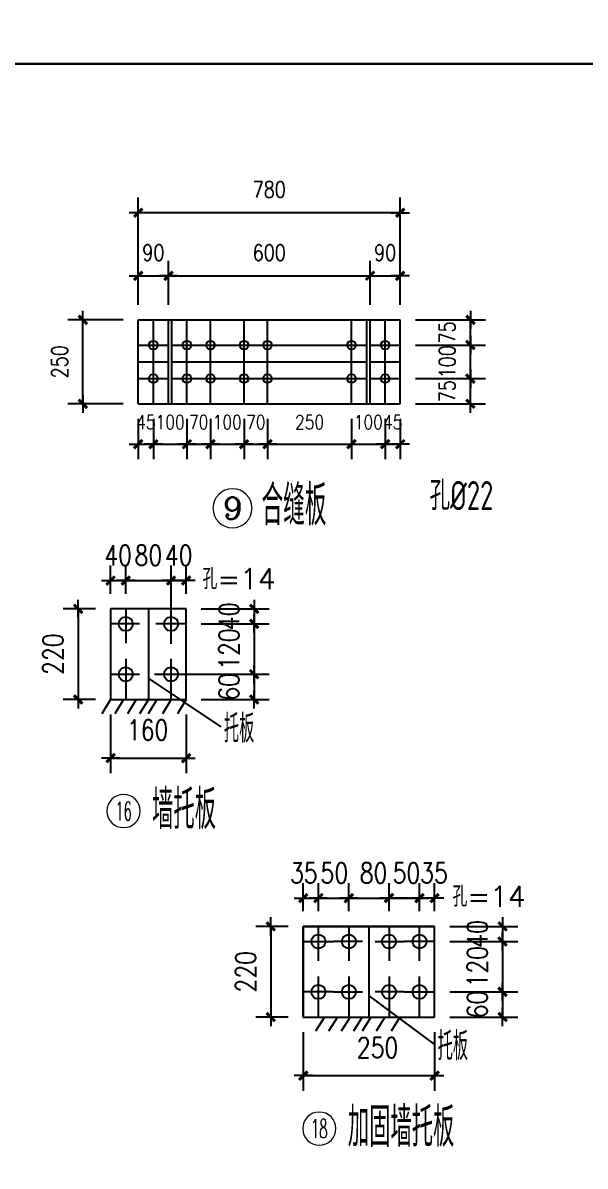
# Model space of a CAD drawing. Header units: millimetres. Extents: x 2451220 to 4527627, y -5186613 to -1639140.
# Drawn here: x 2491625 to 2494973, y -1743738 to -1736927 of the extents above; entities that cross this region are included whole.
import ezdxf
from ezdxf.enums import TextEntityAlignment as Align

# ---------------------------------------------------------------- set-up
doc = ezdxf.new("R2010")
doc.units = ezdxf.units.MM
doc.header["$LTSCALE"] = 1000
doc.header["$PDMODE"] = 34
doc.linetypes.add('CENTER', pattern=[50.8, 31.75, -6.35, 6.35, -6.35])
doc.layers.add('轴线层', color=1, linetype='CENTER', lineweight=15)
doc.layers.add('钢架', color=7, linetype='Continuous', lineweight=25)
doc.styles.add('COMPLEX', font='COMPLEX')
doc.styles.add('DIM_FONT', font='simplex.shx', dxfattribs={"width": 0.8, "bigfont": 'hztxt.shx'})
doc.styles.add('hz', font='gbenor.shx', dxfattribs={"width": 0.75, "height": 100, "bigfont": 'gbcbig.shx'})
doc.styles.get("Standard").update_dxf_attribs({"font": 'txt', "bigfont": 'gbcbig.shx'})
doc.styles.add('TSSD_Label', font='Tssdeng.shx', dxfattribs={"width": 0.7, "bigfont": 'hztxt.shx'})
doc.dimstyles.new('WGH(2)', dxfattribs={"dimscale": 1.2, "dimtxt": 100, "dimasz": 0.5, "dimexe": 75, "dimexo": 75, "dimgap": 75, "dimtad": 1, "dimdec": 0, "dimlfac": 0.5, "dimzin": 0, "dimdsep": 46, "dimtxsty": 'DIM_FONT', "dimblk1": '_DIMX', "dimblk2": '_DIMX', "dimsah": 1, "dimcen": 0.09, "dimclrd": 3, "dimclre": 3, "dimclrt": 7, "dimadec": 0, "dimazin": 0, "dimtfac": 1, "dimtdec": 0, "dimtix": 1, "dimtmove": 2, "dimatfit": 3, "dimldrblk": '_DIMX', "dimfxl": 1, "dimtolj": 1, "dimtzin": 0, "dimarcsym": 0})
doc.dimstyles.new('WGH(3)', dxfattribs={"dimscale": 1.2, "dimtxt": 100, "dimasz": 0.3, "dimexe": 75, "dimexo": 75, "dimgap": 75, "dimtad": 1, "dimdec": 0, "dimlfac": 0.333333, "dimzin": 0, "dimdsep": 46, "dimtxsty": 'DIM_FONT', "dimblk1": '_DIMX', "dimblk2": '_DIMX', "dimsah": 1, "dimcen": 0.09, "dimclrd": 3, "dimclre": 3, "dimclrt": 7, "dimazin": 0, "dimtfac": 1, "dimtdec": 0, "dimtix": 1, "dimtmove": 2, "dimatfit": 3, "dimldrblk": '_DIMX', "dimfxl": 1, "dimtolj": 1, "dimtzin": 0, "dimarcsym": 0})

# ---------------------------------------------------------------- blocks, each defined once
blk = doc.blocks.new('轴线标号')
at = {"lineweight": 13}
blk.add_circle((0, 0), 0.5, dxfattribs=at)
at = {"layer": '钢架', "lineweight": 13, "style": 'COMPLEX', "width": 1.041667}
blk.add_attdef('A', text='', height=0.56, dxfattribs=at).set_placement((-0.25, -0.28), (0.25, -0.28), align=Align.FIT)
blk = doc.blocks.new('_DIMX')
blk.add_line((-150, 0), (150, 0))
at = {"const_width": 50}
blk.add_lwpolyline([(-70, -70), (70, 70)], dxfattribs=at)
blk = doc.blocks.new('*D2005')
at = {"color": 3, "lineweight": -2}
for p, q in [((2492057.7, -1740417.5), (2491864.5, -1740417.5)), ((2491954.5, -1740417.8), (2491954.5, -1740957.1)), ((2492057.7, -1740957.5), (2491864.5, -1740957.5))]:
    blk.add_line(p, q, dxfattribs=at)
at = {"layer": 'Defpoints', "color": 0}
for p in [(2492147.7, -1740417.5), (2491954.5, -1740957.5), (2492147.7, -1740957.5)]:
    blk.add_point(p, dxfattribs=at)
at = {"color": 3, "lineweight": -2, "xscale": 0.36, "yscale": 0.36, "zscale": 0.36}
for p, rotation in [((2491954.5, -1740417.5), 90), ((2491954.5, -1740957.5), 270)]:
    blk.add_blockref('_DIMX', p, dxfattribs=dict(at, rotation=rotation))
at = {"color": 7, "insert": (2491804.5, -1740687.5), "char_height": 120, "attachment_point": 5, "rotation": 90, "style": 'DIM_FONT'}
blk.add_mtext('\\A1;220', dxfattribs=at)
blk = doc.blocks.new('*D2006')
at = {"color": 3, "lineweight": -2}
for p, q in [((2492687.7, -1740417.5), (2493092.3, -1740417.5)), ((2493002.3, -1740417.1), (2493002.3, -1740416.8)), ((2493002.3, -1740417.5), (2493002.3, -1740507.5)), ((2492687.7, -1740507.5), (2493092.3, -1740507.5)), ((2493002.3, -1740507.8), (2493002.3, -1740508.2))]:
    blk.add_line(p, q, dxfattribs=at)
at = {"layer": 'Defpoints', "color": 0}
for p in [(2492597.7, -1740417.5), (2492597.7, -1740507.5), (2493002.3, -1740507.5)]:
    blk.add_point(p, dxfattribs=at)
at = {"color": 3, "lineweight": -2, "xscale": 0.36, "yscale": 0.36, "zscale": 0.36}
for p, rotation in [((2493002.3, -1740417.5), 270), ((2493002.3, -1740507.5), 90)]:
    blk.add_blockref('_DIMX', p, dxfattribs=dict(at, rotation=rotation))
at = {"color": 7, "insert": (2492852.3, -1740462.5), "char_height": 120, "attachment_point": 5, "rotation": 90, "style": 'DIM_FONT'}
blk.add_mtext('\\A1;40', dxfattribs=at)
blk = doc.blocks.new('*D2007')
at = {"color": 3, "lineweight": -2}
for p, q in [((2492687.7, -1740507.5), (2493092.3, -1740507.5)), ((2493002.3, -1740507.1), (2493002.3, -1740506.8)), ((2493002.3, -1740507.5), (2493002.3, -1740807.5)), ((2492409.6, -1740807.5), (2493092.3, -1740807.5)), ((2493002.3, -1740807.8), (2493002.3, -1740808.2))]:
    blk.add_line(p, q, dxfattribs=at)
at = {"layer": 'Defpoints', "color": 0}
for p in [(2492597.7, -1740507.5), (2492319.6, -1740807.5), (2493002.3, -1740807.5)]:
    blk.add_point(p, dxfattribs=at)
at = {"color": 3, "lineweight": -2, "xscale": 0.36, "yscale": 0.36, "zscale": 0.36}
for p, rotation in [((2493002.3, -1740507.5), 270), ((2493002.3, -1740807.5), 90)]:
    blk.add_blockref('_DIMX', p, dxfattribs=dict(at, rotation=rotation))
at = {"color": 7, "insert": (2492852.3, -1740657.5), "char_height": 120, "attachment_point": 5, "rotation": 90, "style": 'DIM_FONT'}
blk.add_mtext('\\A1;120', dxfattribs=at)
blk = doc.blocks.new('*D2008')
at = {"color": 3, "lineweight": -2}
for p, q in [((2492409.6, -1740807.5), (2493092.3, -1740807.5)), ((2493002.3, -1740807.1), (2493002.3, -1740806.8)), ((2493002.3, -1740807.5), (2493002.3, -1740957.5)), ((2492687.7, -1740957.5), (2493092.3, -1740957.5)), ((2493002.3, -1740957.8), (2493002.3, -1740958.2))]:
    blk.add_line(p, q, dxfattribs=at)
at = {"layer": 'Defpoints', "color": 0}
for p in [(2492319.6, -1740807.5), (2492597.7, -1740957.5), (2493002.3, -1740957.5)]:
    blk.add_point(p, dxfattribs=at)
at = {"color": 3, "lineweight": -2, "xscale": 0.36, "yscale": 0.36, "zscale": 0.36}
for p, rotation in [((2493002.3, -1740807.5), 270), ((2493002.3, -1740957.5), 90)]:
    blk.add_blockref('_DIMX', p, dxfattribs=dict(at, rotation=rotation))
at = {"color": 7, "insert": (2492852.3, -1740882.5), "char_height": 120, "attachment_point": 5, "rotation": 90, "style": 'DIM_FONT'}
blk.add_mtext('\\A1;60', dxfattribs=at)
blk = doc.blocks.new('*D2009')
at = {"color": 3, "lineweight": -2}
for p, q in [((2492147.7, -1740327.5), (2492147.7, -1740159.1)), ((2492237.7, -1740327.5), (2492237.7, -1740159.1)), ((2492147.4, -1740249.1), (2492147, -1740249.1)), ((2492147.7, -1740249.1), (2492237.7, -1740249.1)), ((2492238.1, -1740249.1), (2492238.5, -1740249.1))]:
    blk.add_line(p, q, dxfattribs=at)
at = {"layer": 'Defpoints', "color": 0}
for p in [(2492237.7, -1740249.1), (2492147.7, -1740417.5), (2492237.7, -1740417.5)]:
    blk.add_point(p, dxfattribs=at)
at = {"color": 3, "lineweight": -2, "xscale": 0.36, "yscale": 0.36, "zscale": 0.36}
blk.add_blockref('_DIMX', (2492147.7, -1740249.1), dxfattribs=at)
at = {"color": 3, "lineweight": -2, "xscale": 0.36, "yscale": 0.36, "zscale": 0.36, "rotation": 180}
blk.add_blockref('_DIMX', (2492237.7, -1740249.1), dxfattribs=at)
at = {"color": 7, "insert": (2492192.7, -1740099.1), "char_height": 120, "attachment_point": 5, "style": 'DIM_FONT'}
blk.add_mtext('\\A1;40', dxfattribs=at)
blk = doc.blocks.new('*D2010')
at = {"color": 3, "lineweight": -2}
for p, q in [((2492237.7, -1740327.5), (2492237.7, -1740159.1)), ((2492507.7, -1740625.5), (2492507.7, -1740159.1)), ((2492237.4, -1740249.1), (2492237, -1740249.1)), ((2492237.7, -1740249.1), (2492507.7, -1740249.1)), ((2492508.1, -1740249.1), (2492508.5, -1740249.1))]:
    blk.add_line(p, q, dxfattribs=at)
at = {"layer": 'Defpoints', "color": 0}
for p in [(2492507.7, -1740249.1), (2492237.7, -1740417.5), (2492507.7, -1740715.5)]:
    blk.add_point(p, dxfattribs=at)
at = {"color": 3, "lineweight": -2, "xscale": 0.36, "yscale": 0.36, "zscale": 0.36}
blk.add_blockref('_DIMX', (2492237.7, -1740249.1), dxfattribs=at)
at = {"color": 3, "lineweight": -2, "xscale": 0.36, "yscale": 0.36, "zscale": 0.36, "rotation": 180}
blk.add_blockref('_DIMX', (2492507.7, -1740249.1), dxfattribs=at)
at = {"color": 7, "insert": (2492372.7, -1740099.1), "char_height": 120, "attachment_point": 5, "style": 'DIM_FONT'}
blk.add_mtext('\\A1;80', dxfattribs=at)
blk = doc.blocks.new('*D2011')
at = {"color": 3, "lineweight": -2}
for p, q in [((2492507.7, -1740625.5), (2492507.7, -1740159.1)), ((2492597.7, -1740327.5), (2492597.7, -1740159.1)), ((2492507.4, -1740249.1), (2492507, -1740249.1)), ((2492507.7, -1740249.1), (2492597.7, -1740249.1)), ((2492598.1, -1740249.1), (2492598.5, -1740249.1))]:
    blk.add_line(p, q, dxfattribs=at)
at = {"layer": 'Defpoints', "color": 0}
for p in [(2492597.7, -1740249.1), (2492597.7, -1740417.5), (2492507.7, -1740715.5)]:
    blk.add_point(p, dxfattribs=at)
at = {"color": 3, "lineweight": -2, "xscale": 0.36, "yscale": 0.36, "zscale": 0.36}
blk.add_blockref('_DIMX', (2492507.7, -1740249.1), dxfattribs=at)
at = {"color": 3, "lineweight": -2, "xscale": 0.36, "yscale": 0.36, "zscale": 0.36, "rotation": 180}
blk.add_blockref('_DIMX', (2492597.7, -1740249.1), dxfattribs=at)
at = {"color": 7, "insert": (2492552.7, -1740099.1), "char_height": 120, "attachment_point": 5, "style": 'DIM_FONT'}
blk.add_mtext('\\A1;40', dxfattribs=at)
blk = doc.blocks.new('*D426')
at = {"color": 3, "lineweight": -2}
for p, q in [((2492147.7, -1741047.5), (2492147.7, -1741396.6)), ((2492597.7, -1741047.5), (2492597.7, -1741396.6)), ((2492148.1, -1741306.6), (2492597.4, -1741306.6))]:
    blk.add_line(p, q, dxfattribs=at)
at = {"layer": 'Defpoints', "color": 0}
for p in [(2492147.7, -1740957.5), (2492597.7, -1740957.5), (2492597.7, -1741306.6)]:
    blk.add_point(p, dxfattribs=at)
at = {"color": 3, "lineweight": -2, "xscale": 0.36, "yscale": 0.36, "zscale": 0.36, "rotation": 180}
blk.add_blockref('_DIMX', (2492147.7, -1741306.6), dxfattribs=at)
at = {"color": 3, "lineweight": -2, "xscale": 0.36, "yscale": 0.36, "zscale": 0.36}
blk.add_blockref('_DIMX', (2492597.7, -1741306.6), dxfattribs=at)
at = {"color": 7, "insert": (2492368.1, -1741139.6), "char_height": 120, "attachment_point": 5, "style": 'DIM_FONT'}
blk.add_mtext('\\A1;160', dxfattribs=at)
blk = doc.blocks.new('*D2029')
at = {"color": 3, "lineweight": -2}
for p, q in [((2492312.2, -1739286), (2492312.2, -1739526.9)), ((2492402.2, -1739286), (2492402.2, -1739526.9)), ((2492311.9, -1739436.9), (2492311.5, -1739436.9)), ((2492312.2, -1739436.9), (2492402.2, -1739436.9)), ((2492402.6, -1739436.9), (2492403, -1739436.9))]:
    blk.add_line(p, q, dxfattribs=at)
at = {"layer": 'Defpoints', "color": 0}
for p in [(2492312.2, -1739196), (2492402.2, -1739196), (2492402.2, -1739436.9)]:
    blk.add_point(p, dxfattribs=at)
at = {"color": 3, "lineweight": -2, "xscale": 0.36, "yscale": 0.36, "zscale": 0.36}
blk.add_blockref('_DIMX', (2492312.2, -1739436.9), dxfattribs=at)
at = {"color": 3, "lineweight": -2, "xscale": 0.36, "yscale": 0.36, "zscale": 0.36, "rotation": 180}
blk.add_blockref('_DIMX', (2492402.2, -1739436.9), dxfattribs=at)
at = {"color": 7, "insert": (2492357.2, -1739304.9), "char_height": 84, "attachment_point": 5, "style": 'DIM_FONT'}
blk.add_mtext('\\A1;45', dxfattribs=at)
blk = doc.blocks.new('*D2030')
at = {"color": 3, "lineweight": -2}
for p, q in [((2492602.2, -1739286), (2492602.2, -1739526.9)), ((2492402.2, -1739376), (2492402.2, -1739526.9)), ((2492401.9, -1739436.9), (2492401.5, -1739436.9)), ((2492402.2, -1739436.9), (2492602.2, -1739436.9)), ((2492602.6, -1739436.9), (2492603, -1739436.9))]:
    blk.add_line(p, q, dxfattribs=at)
at = {"layer": 'Defpoints', "color": 0}
for p in [(2492602.2, -1739196), (2492402.2, -1739286), (2492602.2, -1739436.9)]:
    blk.add_point(p, dxfattribs=at)
at = {"color": 3, "lineweight": -2, "xscale": 0.36, "yscale": 0.36, "zscale": 0.36}
blk.add_blockref('_DIMX', (2492402.2, -1739436.9), dxfattribs=at)
at = {"color": 3, "lineweight": -2, "xscale": 0.36, "yscale": 0.36, "zscale": 0.36, "rotation": 180}
blk.add_blockref('_DIMX', (2492602.2, -1739436.9), dxfattribs=at)
at = {"color": 7, "insert": (2492502.2, -1739304.9), "char_height": 84, "attachment_point": 5, "style": 'DIM_FONT'}
blk.add_mtext('\\A1;100', dxfattribs=at)
blk = doc.blocks.new('*D2031')
at = {"color": 3, "lineweight": -2}
for p, q in [((2492602.2, -1739286), (2492602.2, -1739526.9)), ((2492742.2, -1739286), (2492742.2, -1739526.9)), ((2492601.9, -1739436.9), (2492601.5, -1739436.9)), ((2492602.2, -1739436.9), (2492742.2, -1739436.9)), ((2492742.6, -1739436.9), (2492743, -1739436.9))]:
    blk.add_line(p, q, dxfattribs=at)
at = {"layer": 'Defpoints', "color": 0}
for p in [(2492602.2, -1739196), (2492742.2, -1739196), (2492742.2, -1739436.9)]:
    blk.add_point(p, dxfattribs=at)
at = {"color": 3, "lineweight": -2, "xscale": 0.36, "yscale": 0.36, "zscale": 0.36}
blk.add_blockref('_DIMX', (2492602.2, -1739436.9), dxfattribs=at)
at = {"color": 3, "lineweight": -2, "xscale": 0.36, "yscale": 0.36, "zscale": 0.36, "rotation": 180}
blk.add_blockref('_DIMX', (2492742.2, -1739436.9), dxfattribs=at)
at = {"color": 7, "insert": (2492672.2, -1739304.9), "char_height": 84, "attachment_point": 5, "style": 'DIM_FONT'}
blk.add_mtext('\\A1;70', dxfattribs=at)
blk = doc.blocks.new('*D2032')
at = {"color": 3, "lineweight": -2}
for p, q in [((2493782.2, -1739286), (2493782.2, -1739526.9)), ((2493872.2, -1739286), (2493872.2, -1739526.9)), ((2493781.9, -1739436.9), (2493781.5, -1739436.9)), ((2493782.2, -1739436.9), (2493872.2, -1739436.9)), ((2493872.6, -1739436.9), (2493873, -1739436.9))]:
    blk.add_line(p, q, dxfattribs=at)
at = {"layer": 'Defpoints', "color": 0}
for p in [(2493782.2, -1739196), (2493872.2, -1739196), (2493872.2, -1739436.9)]:
    blk.add_point(p, dxfattribs=at)
at = {"color": 3, "lineweight": -2, "xscale": 0.36, "yscale": 0.36, "zscale": 0.36}
blk.add_blockref('_DIMX', (2493782.2, -1739436.9), dxfattribs=at)
at = {"color": 3, "lineweight": -2, "xscale": 0.36, "yscale": 0.36, "zscale": 0.36, "rotation": 180}
blk.add_blockref('_DIMX', (2493872.2, -1739436.9), dxfattribs=at)
at = {"color": 7, "insert": (2493827.2, -1739304.9), "char_height": 84, "attachment_point": 5, "style": 'DIM_FONT'}
blk.add_mtext('\\A1;45', dxfattribs=at)
blk = doc.blocks.new('*D2033')
at = {"color": 3, "lineweight": -2}
for p, q in [((2492222.2, -1738696), (2491892.4, -1738696)), ((2491982.4, -1739195.7), (2491982.4, -1738696.4)), ((2492222.2, -1739196), (2491892.4, -1739196))]:
    blk.add_line(p, q, dxfattribs=at)
at = {"layer": 'Defpoints', "color": 0}
for p in [(2491982.4, -1738696), (2492312.2, -1738696), (2492312.2, -1739196)]:
    blk.add_point(p, dxfattribs=at)
at = {"color": 3, "lineweight": -2, "xscale": 0.36, "yscale": 0.36, "zscale": 0.36}
for p, rotation in [((2491982.4, -1738696), 90), ((2491982.4, -1739196), 270)]:
    blk.add_blockref('_DIMX', p, dxfattribs=dict(at, rotation=rotation))
at = {"color": 7, "insert": (2491844.4, -1738946), "char_height": 96, "attachment_point": 5, "rotation": 90, "style": 'DIM_FONT'}
blk.add_mtext('\\A1;250', dxfattribs=at)
blk = doc.blocks.new('*D432')
at = {"color": 3, "lineweight": -2}
for p, q in [((2492312.2, -1738606), (2492312.2, -1738343.6)), ((2492492.2, -1738606), (2492492.2, -1738343.6)), ((2492311.9, -1738433.6), (2492311.5, -1738433.6)), ((2492312.2, -1738433.6), (2492492.2, -1738433.6)), ((2492492.6, -1738433.6), (2492493, -1738433.6))]:
    blk.add_line(p, q, dxfattribs=at)
at = {"layer": 'Defpoints', "color": 0}
for p in [(2492492.2, -1738433.6), (2492312.2, -1738696), (2492492.2, -1738696)]:
    blk.add_point(p, dxfattribs=at)
at = {"color": 3, "lineweight": -2, "xscale": 0.36, "yscale": 0.36, "zscale": 0.36}
blk.add_blockref('_DIMX', (2492312.2, -1738433.6), dxfattribs=at)
at = {"color": 3, "lineweight": -2, "xscale": 0.36, "yscale": 0.36, "zscale": 0.36, "rotation": 180}
blk.add_blockref('_DIMX', (2492492.2, -1738433.6), dxfattribs=at)
at = {"color": 7, "insert": (2492402.2, -1738295.6), "char_height": 96, "attachment_point": 5, "style": 'DIM_FONT'}
blk.add_mtext('\\A1;90', dxfattribs=at)
blk = doc.blocks.new('*D2034')
at = {"color": 3, "lineweight": -2}
for p, q in [((2492492.2, -1738606), (2492492.2, -1738343.6)), ((2493692.2, -1738606), (2493692.2, -1738343.6)), ((2492492.6, -1738433.6), (2493691.9, -1738433.6))]:
    blk.add_line(p, q, dxfattribs=at)
at = {"layer": 'Defpoints', "color": 0}
for p in [(2493692.2, -1738433.6), (2492492.2, -1738696), (2493692.2, -1738696)]:
    blk.add_point(p, dxfattribs=at)
at = {"color": 3, "lineweight": -2, "xscale": 0.36, "yscale": 0.36, "zscale": 0.36, "rotation": 180}
blk.add_blockref('_DIMX', (2492492.2, -1738433.6), dxfattribs=at)
at = {"color": 3, "lineweight": -2, "xscale": 0.36, "yscale": 0.36, "zscale": 0.36}
blk.add_blockref('_DIMX', (2493692.2, -1738433.6), dxfattribs=at)
at = {"color": 7, "insert": (2493092.2, -1738295.6), "char_height": 96, "attachment_point": 5, "style": 'DIM_FONT'}
blk.add_mtext('\\A1;600', dxfattribs=at)
blk = doc.blocks.new('*D2035')
at = {"color": 3, "lineweight": -2}
for p, q in [((2493692.2, -1738606), (2493692.2, -1738343.6)), ((2493872.2, -1738606), (2493872.2, -1738343.6)), ((2493691.9, -1738433.6), (2493691.5, -1738433.6)), ((2493692.2, -1738433.6), (2493872.2, -1738433.6)), ((2493872.6, -1738433.6), (2493873, -1738433.6))]:
    blk.add_line(p, q, dxfattribs=at)
at = {"layer": 'Defpoints', "color": 0}
for p in [(2493872.2, -1738433.6), (2493692.2, -1738696), (2493872.2, -1738696)]:
    blk.add_point(p, dxfattribs=at)
at = {"color": 3, "lineweight": -2, "xscale": 0.36, "yscale": 0.36, "zscale": 0.36}
blk.add_blockref('_DIMX', (2493692.2, -1738433.6), dxfattribs=at)
at = {"color": 3, "lineweight": -2, "xscale": 0.36, "yscale": 0.36, "zscale": 0.36, "rotation": 180}
blk.add_blockref('_DIMX', (2493872.2, -1738433.6), dxfattribs=at)
at = {"color": 7, "insert": (2493782.2, -1738295.6), "char_height": 96, "attachment_point": 5, "style": 'DIM_FONT'}
blk.add_mtext('\\A1;90', dxfattribs=at)
blk = doc.blocks.new('*D2036')
at = {"color": 3, "lineweight": -2}
for p, q in [((2492312.2, -1738606), (2492312.2, -1737968)), ((2493872.2, -1738606), (2493872.2, -1737968)), ((2493871.9, -1738058), (2492312.6, -1738058))]:
    blk.add_line(p, q, dxfattribs=at)
at = {"layer": 'Defpoints', "color": 0}
for p in [(2492312.2, -1738058), (2492312.2, -1738696), (2493872.2, -1738696)]:
    blk.add_point(p, dxfattribs=at)
at = {"color": 3, "lineweight": -2, "xscale": 0.36, "yscale": 0.36, "zscale": 0.36, "rotation": 180}
blk.add_blockref('_DIMX', (2492312.2, -1738058), dxfattribs=at)
at = {"color": 3, "lineweight": -2, "xscale": 0.36, "yscale": 0.36, "zscale": 0.36}
blk.add_blockref('_DIMX', (2493872.2, -1738058), dxfattribs=at)
at = {"color": 7, "insert": (2493092.2, -1737920), "char_height": 96, "attachment_point": 5, "style": 'DIM_FONT'}
blk.add_mtext('\\A1;780', dxfattribs=at)
blk = doc.blocks.new('*D433')
at = {"color": 3, "lineweight": -2}
for p, q in [((2493962.2, -1739046), (2494379.7, -1739046)), ((2494289.7, -1739045.7), (2494289.7, -1739045.3)), ((2494289.7, -1739196), (2494289.7, -1739046)), ((2493962.2, -1739196), (2494379.7, -1739196)), ((2494289.7, -1739196.4), (2494289.7, -1739196.8))]:
    blk.add_line(p, q, dxfattribs=at)
at = {"layer": 'Defpoints', "color": 0}
for p in [(2493872.2, -1739046), (2494289.7, -1739046), (2493872.2, -1739196)]:
    blk.add_point(p, dxfattribs=at)
at = {"color": 3, "lineweight": -2, "xscale": 0.36, "yscale": 0.36, "zscale": 0.36}
for p, rotation in [((2494289.7, -1739046), 270), ((2494289.7, -1739196), 90)]:
    blk.add_blockref('_DIMX', p, dxfattribs=dict(at, rotation=rotation))
at = {"color": 7, "insert": (2494151.7, -1739121), "char_height": 96, "attachment_point": 5, "rotation": 90, "style": 'DIM_FONT'}
blk.add_mtext('\\A1;75', dxfattribs=at)
blk = doc.blocks.new('*D2037')
at = {"color": 3, "lineweight": -2}
for p, q in [((2493962.2, -1738846), (2494379.7, -1738846)), ((2494289.7, -1738845.7), (2494289.7, -1738845.3)), ((2494289.7, -1739046), (2494289.7, -1738846)), ((2493962.2, -1739046), (2494379.7, -1739046)), ((2494289.7, -1739046.4), (2494289.7, -1739046.8))]:
    blk.add_line(p, q, dxfattribs=at)
at = {"layer": 'Defpoints', "color": 0}
for p in [(2493872.2, -1738846), (2494289.7, -1738846), (2493872.2, -1739046)]:
    blk.add_point(p, dxfattribs=at)
at = {"color": 3, "lineweight": -2, "xscale": 0.36, "yscale": 0.36, "zscale": 0.36}
for p, rotation in [((2494289.7, -1738846), 270), ((2494289.7, -1739046), 90)]:
    blk.add_blockref('_DIMX', p, dxfattribs=dict(at, rotation=rotation))
at = {"color": 7, "insert": (2494151.7, -1738946), "char_height": 96, "attachment_point": 5, "rotation": 90, "style": 'DIM_FONT'}
blk.add_mtext('\\A1;100', dxfattribs=at)
blk = doc.blocks.new('*D2038')
at = {"color": 3, "lineweight": -2}
for p, q in [((2493962.2, -1738696), (2494379.7, -1738696)), ((2494289.7, -1738695.7), (2494289.7, -1738695.3)), ((2494289.7, -1738846), (2494289.7, -1738696)), ((2493962.2, -1738846), (2494379.7, -1738846)), ((2494289.7, -1738846.4), (2494289.7, -1738846.8))]:
    blk.add_line(p, q, dxfattribs=at)
at = {"layer": 'Defpoints', "color": 0}
for p in [(2493872.2, -1738696), (2494289.7, -1738696), (2493872.2, -1738846)]:
    blk.add_point(p, dxfattribs=at)
at = {"color": 3, "lineweight": -2, "xscale": 0.36, "yscale": 0.36, "zscale": 0.36}
for p, rotation in [((2494289.7, -1738696), 270), ((2494289.7, -1738846), 90)]:
    blk.add_blockref('_DIMX', p, dxfattribs=dict(at, rotation=rotation))
at = {"color": 7, "insert": (2494151.7, -1738771), "char_height": 96, "attachment_point": 5, "rotation": 90, "style": 'DIM_FONT'}
blk.add_mtext('\\A1;75', dxfattribs=at)
blk = doc.blocks.new('*D2039')
at = {"color": 3, "lineweight": -2}
for p, q in [((2493582.2, -1739286), (2493582.2, -1739526.9)), ((2493782.2, -1739286), (2493782.2, -1739526.9)), ((2493581.9, -1739436.9), (2493581.5, -1739436.9)), ((2493582.2, -1739436.9), (2493782.2, -1739436.9)), ((2493782.6, -1739436.9), (2493783, -1739436.9))]:
    blk.add_line(p, q, dxfattribs=at)
at = {"layer": 'Defpoints', "color": 0}
for p in [(2493582.2, -1739196), (2493782.2, -1739196), (2493782.2, -1739436.9)]:
    blk.add_point(p, dxfattribs=at)
at = {"color": 3, "lineweight": -2, "xscale": 0.36, "yscale": 0.36, "zscale": 0.36}
blk.add_blockref('_DIMX', (2493582.2, -1739436.9), dxfattribs=at)
at = {"color": 3, "lineweight": -2, "xscale": 0.36, "yscale": 0.36, "zscale": 0.36, "rotation": 180}
blk.add_blockref('_DIMX', (2493782.2, -1739436.9), dxfattribs=at)
at = {"color": 7, "insert": (2493682.2, -1739304.9), "char_height": 84, "attachment_point": 5, "style": 'DIM_FONT'}
blk.add_mtext('\\A1;100', dxfattribs=at)
blk = doc.blocks.new('*D434')
at = {"color": 3, "lineweight": -2}
for p, q in [((2493082.2, -1739286), (2493082.2, -1739526.9)), ((2493582.2, -1739286), (2493582.2, -1739526.9)), ((2493082.6, -1739436.9), (2493581.9, -1739436.9))]:
    blk.add_line(p, q, dxfattribs=at)
at = {"layer": 'Defpoints', "color": 0}
for p in [(2493082.2, -1739196), (2493582.2, -1739196), (2493582.2, -1739436.9)]:
    blk.add_point(p, dxfattribs=at)
at = {"color": 3, "lineweight": -2, "xscale": 0.36, "yscale": 0.36, "zscale": 0.36, "rotation": 180}
blk.add_blockref('_DIMX', (2493082.2, -1739436.9), dxfattribs=at)
at = {"color": 3, "lineweight": -2, "xscale": 0.36, "yscale": 0.36, "zscale": 0.36}
blk.add_blockref('_DIMX', (2493582.2, -1739436.9), dxfattribs=at)
at = {"color": 7, "insert": (2493332.2, -1739304.9), "char_height": 84, "attachment_point": 5, "style": 'DIM_FONT'}
blk.add_mtext('\\A1;250', dxfattribs=at)
blk = doc.blocks.new('*D435')
at = {"color": 3, "lineweight": -2}
for p, q in [((2492942.2, -1739286), (2492942.2, -1739526.9)), ((2493082.2, -1739286), (2493082.2, -1739526.9)), ((2492941.9, -1739436.9), (2492941.5, -1739436.9)), ((2492942.2, -1739436.9), (2493082.2, -1739436.9)), ((2493082.6, -1739436.9), (2493083, -1739436.9))]:
    blk.add_line(p, q, dxfattribs=at)
at = {"layer": 'Defpoints', "color": 0}
for p in [(2492942.2, -1739196), (2493082.2, -1739196), (2493082.2, -1739436.9)]:
    blk.add_point(p, dxfattribs=at)
at = {"color": 3, "lineweight": -2, "xscale": 0.36, "yscale": 0.36, "zscale": 0.36}
blk.add_blockref('_DIMX', (2492942.2, -1739436.9), dxfattribs=at)
at = {"color": 3, "lineweight": -2, "xscale": 0.36, "yscale": 0.36, "zscale": 0.36, "rotation": 180}
blk.add_blockref('_DIMX', (2493082.2, -1739436.9), dxfattribs=at)
at = {"color": 7, "insert": (2493012.2, -1739304.9), "char_height": 84, "attachment_point": 5, "style": 'DIM_FONT'}
blk.add_mtext('\\A1;70', dxfattribs=at)
blk = doc.blocks.new('*D436')
at = {"color": 3, "lineweight": -2}
for p, q in [((2492742.2, -1739286), (2492742.2, -1739526.9)), ((2492942.2, -1739286), (2492942.2, -1739526.9)), ((2492741.9, -1739436.9), (2492741.5, -1739436.9)), ((2492742.2, -1739436.9), (2492942.2, -1739436.9)), ((2492942.6, -1739436.9), (2492943, -1739436.9))]:
    blk.add_line(p, q, dxfattribs=at)
at = {"layer": 'Defpoints', "color": 0}
for p in [(2492742.2, -1739196), (2492942.2, -1739196), (2492942.2, -1739436.9)]:
    blk.add_point(p, dxfattribs=at)
at = {"color": 3, "lineweight": -2, "xscale": 0.36, "yscale": 0.36, "zscale": 0.36}
blk.add_blockref('_DIMX', (2492742.2, -1739436.9), dxfattribs=at)
at = {"color": 3, "lineweight": -2, "xscale": 0.36, "yscale": 0.36, "zscale": 0.36, "rotation": 180}
blk.add_blockref('_DIMX', (2492942.2, -1739436.9), dxfattribs=at)
at = {"color": 7, "insert": (2492842.2, -1739304.9), "char_height": 84, "attachment_point": 5, "style": 'DIM_FONT'}
blk.add_mtext('\\A1;100', dxfattribs=at)
blk = doc.blocks.new('*D438')
at = {"color": 3, "lineweight": -2}
for p, q in [((2493204.8, -1742309.4), (2493011.5, -1742309.4)), ((2493101.5, -1742309.8), (2493101.5, -1742849.1)), ((2493204.8, -1742849.4), (2493011.5, -1742849.4))]:
    blk.add_line(p, q, dxfattribs=at)
at = {"layer": 'Defpoints', "color": 0}
for p in [(2493294.8, -1742309.4), (2493101.5, -1742849.4), (2493294.8, -1742849.4)]:
    blk.add_point(p, dxfattribs=at)
at = {"color": 3, "lineweight": -2, "xscale": 0.36, "yscale": 0.36, "zscale": 0.36}
for p, rotation in [((2493101.5, -1742309.4), 90), ((2493101.5, -1742849.4), 270)]:
    blk.add_blockref('_DIMX', p, dxfattribs=dict(at, rotation=rotation))
at = {"color": 7, "insert": (2492951.5, -1742579.4), "char_height": 120, "attachment_point": 5, "rotation": 90, "style": 'DIM_FONT'}
blk.add_mtext('\\A1;220', dxfattribs=at)
blk = doc.blocks.new('*D2057')
at = {"color": 3, "lineweight": -2}
for p, q in [((2494166.8, -1742309.4), (2494571.3, -1742309.4)), ((2494481.3, -1742309.1), (2494481.3, -1742308.7)), ((2494481.3, -1742309.4), (2494481.3, -1742399.4)), ((2494166.8, -1742399.4), (2494571.3, -1742399.4)), ((2494481.3, -1742399.8), (2494481.3, -1742400.1))]:
    blk.add_line(p, q, dxfattribs=at)
at = {"layer": 'Defpoints', "color": 0}
for p in [(2494076.8, -1742309.4), (2494076.8, -1742399.4), (2494481.3, -1742399.4)]:
    blk.add_point(p, dxfattribs=at)
at = {"color": 3, "lineweight": -2, "xscale": 0.36, "yscale": 0.36, "zscale": 0.36}
for p, rotation in [((2494481.3, -1742309.4), 270), ((2494481.3, -1742399.4), 90)]:
    blk.add_blockref('_DIMX', p, dxfattribs=dict(at, rotation=rotation))
at = {"color": 7, "insert": (2494331.3, -1742354.4), "char_height": 120, "attachment_point": 5, "rotation": 90, "style": 'DIM_FONT'}
blk.add_mtext('\\A1;40', dxfattribs=at)
blk = doc.blocks.new('*D2058')
at = {"color": 3, "lineweight": -2}
for p, q in [((2494166.8, -1742399.4), (2494571.3, -1742399.4)), ((2494481.3, -1742399.1), (2494481.3, -1742398.7)), ((2494481.3, -1742399.4), (2494481.3, -1742699.4)), ((2494166.8, -1742699.4), (2494571.3, -1742699.4)), ((2494481.3, -1742699.8), (2494481.3, -1742700.1))]:
    blk.add_line(p, q, dxfattribs=at)
at = {"layer": 'Defpoints', "color": 0}
for p in [(2494076.8, -1742399.4), (2494076.8, -1742699.4), (2494481.3, -1742699.4)]:
    blk.add_point(p, dxfattribs=at)
at = {"color": 3, "lineweight": -2, "xscale": 0.36, "yscale": 0.36, "zscale": 0.36}
for p, rotation in [((2494481.3, -1742399.4), 270), ((2494481.3, -1742699.4), 90)]:
    blk.add_blockref('_DIMX', p, dxfattribs=dict(at, rotation=rotation))
at = {"color": 7, "insert": (2494331.3, -1742549.4), "char_height": 120, "attachment_point": 5, "rotation": 90, "style": 'DIM_FONT'}
blk.add_mtext('\\A1;120', dxfattribs=at)
blk = doc.blocks.new('*D2059')
at = {"color": 3, "lineweight": -2}
for p, q in [((2494166.8, -1742699.4), (2494571.3, -1742699.4)), ((2494481.3, -1742699.1), (2494481.3, -1742698.7)), ((2494481.3, -1742699.4), (2494481.3, -1742849.4)), ((2494166.8, -1742849.4), (2494571.3, -1742849.4)), ((2494481.3, -1742849.8), (2494481.3, -1742850.1))]:
    blk.add_line(p, q, dxfattribs=at)
at = {"layer": 'Defpoints', "color": 0}
for p in [(2494076.8, -1742699.4), (2494076.8, -1742849.4), (2494481.3, -1742849.4)]:
    blk.add_point(p, dxfattribs=at)
at = {"color": 3, "lineweight": -2, "xscale": 0.36, "yscale": 0.36, "zscale": 0.36}
for p, rotation in [((2494481.3, -1742699.4), 270), ((2494481.3, -1742849.4), 90)]:
    blk.add_blockref('_DIMX', p, dxfattribs=dict(at, rotation=rotation))
at = {"color": 7, "insert": (2494331.3, -1742774.4), "char_height": 120, "attachment_point": 5, "rotation": 90, "style": 'DIM_FONT'}
blk.add_mtext('\\A1;60', dxfattribs=at)
blk = doc.blocks.new('*D2060')
at = {"color": 3, "lineweight": -2}
for p, q in [((2493384.8, -1742219.4), (2493384.8, -1742051)), ((2493566.3, -1742219.4), (2493566.3, -1742051)), ((2493385.1, -1742141), (2493565.9, -1742141))]:
    blk.add_line(p, q, dxfattribs=at)
at = {"layer": 'Defpoints', "color": 0}
for p in [(2493566.3, -1742141), (2493384.8, -1742309.4), (2493566.3, -1742309.4)]:
    blk.add_point(p, dxfattribs=at)
at = {"color": 3, "lineweight": -2, "xscale": 0.36, "yscale": 0.36, "zscale": 0.36, "rotation": 180}
blk.add_blockref('_DIMX', (2493384.8, -1742141), dxfattribs=at)
at = {"color": 3, "lineweight": -2, "xscale": 0.36, "yscale": 0.36, "zscale": 0.36}
blk.add_blockref('_DIMX', (2493566.3, -1742141), dxfattribs=at)
at = {"color": 7, "insert": (2493479.8, -1741991), "char_height": 120, "attachment_point": 5, "style": 'DIM_FONT'}
blk.add_mtext('\\A1;50', dxfattribs=at)
blk = doc.blocks.new('*D2061')
at = {"color": 3, "lineweight": -2}
for p, q in [((2493566.3, -1742219.4), (2493566.3, -1742051)), ((2493986.8, -1742219.4), (2493986.8, -1742051)), ((2493566.7, -1742141), (2493986.4, -1742141))]:
    blk.add_line(p, q, dxfattribs=at)
at = {"layer": 'Defpoints', "color": 0}
for p in [(2493986.8, -1742141), (2493566.3, -1742309.4), (2493986.8, -1742309.4)]:
    blk.add_point(p, dxfattribs=at)
at = {"color": 3, "lineweight": -2, "xscale": 0.36, "yscale": 0.36, "zscale": 0.36, "rotation": 180}
blk.add_blockref('_DIMX', (2493566.3, -1742141), dxfattribs=at)
at = {"color": 3, "lineweight": -2, "xscale": 0.36, "yscale": 0.36, "zscale": 0.36}
blk.add_blockref('_DIMX', (2493986.8, -1742141), dxfattribs=at)
at = {"color": 7, "insert": (2493713.3, -1741991), "char_height": 120, "attachment_point": 5, "style": 'DIM_FONT'}
blk.add_mtext('\\A1;80', dxfattribs=at)
blk = doc.blocks.new('*D439')
at = {"color": 3, "lineweight": -2}
for p, q in [((2493805.2, -1742219.4), (2493805.2, -1742051)), ((2493986.8, -1742219.4), (2493986.8, -1742051)), ((2493986.4, -1742141), (2493805.6, -1742141))]:
    blk.add_line(p, q, dxfattribs=at)
at = {"layer": 'Defpoints', "color": 0}
for p in [(2493805.2, -1742141), (2493805.2, -1742309.4), (2493986.8, -1742309.4)]:
    blk.add_point(p, dxfattribs=at)
at = {"color": 3, "lineweight": -2, "xscale": 0.36, "yscale": 0.36, "zscale": 0.36, "rotation": 180}
blk.add_blockref('_DIMX', (2493805.2, -1742141), dxfattribs=at)
at = {"color": 3, "lineweight": -2, "xscale": 0.36, "yscale": 0.36, "zscale": 0.36}
blk.add_blockref('_DIMX', (2493986.8, -1742141), dxfattribs=at)
at = {"color": 7, "insert": (2493909.2, -1741991), "char_height": 120, "attachment_point": 5, "style": 'DIM_FONT'}
blk.add_mtext('\\A1;50', dxfattribs=at)
blk = doc.blocks.new('*D440')
at = {"color": 3, "lineweight": -2}
for p, q in [((2493294.8, -1742939.4), (2493294.8, -1743288.5)), ((2494076.8, -1742939.4), (2494076.8, -1743288.5)), ((2493295.1, -1743198.5), (2494076.4, -1743198.5))]:
    blk.add_line(p, q, dxfattribs=at)
at = {"layer": 'Defpoints', "color": 0}
for p in [(2493294.8, -1742849.4), (2494076.8, -1742849.4), (2494076.8, -1743198.5)]:
    blk.add_point(p, dxfattribs=at)
at = {"color": 3, "lineweight": -2, "xscale": 0.36, "yscale": 0.36, "zscale": 0.36, "rotation": 180}
blk.add_blockref('_DIMX', (2493294.8, -1743198.5), dxfattribs=at)
at = {"color": 3, "lineweight": -2, "xscale": 0.36, "yscale": 0.36, "zscale": 0.36}
blk.add_blockref('_DIMX', (2494076.8, -1743198.5), dxfattribs=at)
at = {"color": 7, "insert": (2493737.1, -1743031.5), "char_height": 120, "attachment_point": 5, "style": 'DIM_FONT'}
blk.add_mtext('\\A1;250', dxfattribs=at)
blk = doc.blocks.new('*D441')
at = {"color": 3, "lineweight": -2}
for p, q in [((2493294.8, -1742219.4), (2493294.8, -1742051)), ((2493384.8, -1742219.4), (2493384.8, -1742051)), ((2493294.4, -1742141), (2493294.1, -1742141)), ((2493294.8, -1742141), (2493384.8, -1742141)), ((2493385.1, -1742141), (2493385.5, -1742141))]:
    blk.add_line(p, q, dxfattribs=at)
at = {"layer": 'Defpoints', "color": 0}
for p in [(2493384.8, -1742141), (2493294.8, -1742309.4), (2493384.8, -1742309.4)]:
    blk.add_point(p, dxfattribs=at)
at = {"color": 3, "lineweight": -2, "xscale": 0.36, "yscale": 0.36, "zscale": 0.36}
blk.add_blockref('_DIMX', (2493294.8, -1742141), dxfattribs=at)
at = {"color": 3, "lineweight": -2, "xscale": 0.36, "yscale": 0.36, "zscale": 0.36, "rotation": 180}
blk.add_blockref('_DIMX', (2493384.8, -1742141), dxfattribs=at)
at = {"color": 7, "insert": (2493298.3, -1741991), "char_height": 120, "attachment_point": 5, "style": 'DIM_FONT'}
blk.add_mtext('\\A1;35', dxfattribs=at)
blk = doc.blocks.new('*D442')
at = {"color": 3, "lineweight": -2}
for p, q in [((2493986.8, -1742219.4), (2493986.8, -1742051)), ((2494076.8, -1742219.4), (2494076.8, -1742051)), ((2493986.4, -1742141), (2493986, -1742141)), ((2494076.8, -1742141), (2493986.8, -1742141)), ((2494077.1, -1742141), (2494077.5, -1742141))]:
    blk.add_line(p, q, dxfattribs=at)
at = {"layer": 'Defpoints', "color": 0}
for p in [(2493986.8, -1742141), (2493986.8, -1742309.4), (2494076.8, -1742309.4)]:
    blk.add_point(p, dxfattribs=at)
at = {"color": 3, "lineweight": -2, "xscale": 0.36, "yscale": 0.36, "zscale": 0.36}
blk.add_blockref('_DIMX', (2493986.8, -1742141), dxfattribs=at)
at = {"color": 3, "lineweight": -2, "xscale": 0.36, "yscale": 0.36, "zscale": 0.36, "rotation": 180}
blk.add_blockref('_DIMX', (2494076.8, -1742141), dxfattribs=at)
at = {"color": 7, "insert": (2494073.3, -1741991), "char_height": 120, "attachment_point": 5, "style": 'DIM_FONT'}
blk.add_mtext('\\A1;35', dxfattribs=at)

msp = doc.modelspace()

# ---------------------------------------------------------------- linework, layer by layer
for p, q in [((2492312.2, -1738696), (2493872.2, -1738696)), ((2492312.2, -1739196), (2492312.2, -1738696)), ((2492402.2, -1739196), (2492402.2, -1738696)), ((2492492.2, -1739196), (2492492.2, -1738696)), ((2492512.2, -1739196), (2492512.2, -1738696)), ((2492602.2, -1739196), (2492602.2, -1738696)), ((2492742.2, -1739196), (2492742.2, -1738696)), ((2492942.2, -1739196), (2492942.2, -1738696)), ((2493082.2, -1739196), (2493082.2, -1738696)), ((2493582.2, -1739196), (2493582.2, -1738696)), ((2493672.2, -1739196), (2493672.2, -1738696)), ((2493692.2, -1739196), (2493692.2, -1738696)), ((2493782.2, -1739196), (2493782.2, -1738696)), ((2493872.2, -1739196), (2493872.2, -1738696)), ((2492312.2, -1738846), (2492492.2, -1738846)), ((2492512.2, -1738846), (2493672.2, -1738846)), ((2493692.2, -1738846), (2493872.2, -1738846)), ((2492312.2, -1738946), (2492492.2, -1738946)), ((2492512.2, -1738946), (2493672.2, -1738946)), ((2493692.2, -1738946), (2493872.2, -1738946)), ((2492312.2, -1739046), (2492492.2, -1739046)), ((2492512.2, -1739046), (2493672.2, -1739046)), ((2493692.2, -1739046), (2493872.2, -1739046)), ((2492312.2, -1739196), (2493872.2, -1739196)), ((2492147.7, -1740417.5), (2492147.7, -1740957.5)), ((2492597.7, -1740417.5), (2492147.7, -1740417.5)), ((2492237.7, -1740417.5), (2492237.7, -1740621.8)), ((2492372.7, -1740417.5), (2492372.7, -1740957.5)), ((2492507.7, -1740621.8), (2492507.7, -1740417.5)), ((2492597.7, -1740957.5), (2492597.7, -1740417.5)), ((2492319.6, -1740507.5), (2492147.7, -1740507.5)), ((2492597.7, -1740507.5), (2492417.6, -1740507.5)), ((2492237.7, -1740715.5), (2492237.7, -1740957.5)), ((2492507.7, -1740957.5), (2492507.7, -1740715.5)), ((2492147.7, -1740807.5), (2492319.6, -1740807.5)), ((2492417.6, -1740807.5), (2492597.7, -1740807.5)), ((2492805.8, -1741121.4), (2492372.7, -1740829.7)), ((2492147.7, -1740957.5), (2492095.7, -1741042.3)), ((2492147.7, -1740957.5), (2492597.7, -1740957.5)), ((2492225, -1740957.5), (2492173, -1741042.3)), ((2492300.4, -1740957.5), (2492248.3, -1741042.3)), ((2492372.7, -1740957.5), (2492320.7, -1741042.3)), ((2492423.7, -1740957.5), (2492371.7, -1741042.3)), ((2492507.7, -1740957.5), (2492455.7, -1741042.3)), ((2492597.7, -1740957.5), (2492545.7, -1741042.3)), ((2493294.8, -1742309.4), (2493294.8, -1742849.4)), ((2494076.8, -1742309.4), (2493294.8, -1742309.4)), ((2493294.8, -1742309.4), (2494076.8, -1742309.4)), ((2493294.8, -1742849.4), (2493294.8, -1742309.4)), ((2493384.8, -1742513.7), (2493384.8, -1742309.4)), ((2493566.3, -1742309.4), (2493566.3, -1742513.7)), ((2493685.8, -1742309.4), (2493685.8, -1742849.4)), ((2493805.2, -1742309.4), (2493805.2, -1742513.7)), ((2493986.8, -1742513.7), (2493986.8, -1742309.4)), ((2494076.8, -1742849.4), (2494076.8, -1742309.4)), ((2493294.8, -1742399.4), (2493474.9, -1742399.4)), ((2493648.1, -1742399.4), (2493476.3, -1742399.4)), ((2493723.4, -1742399.4), (2493895.2, -1742399.4)), ((2494076.8, -1742399.4), (2493896.6, -1742399.4)), ((2493384.8, -1742849.4), (2493384.8, -1742607.4)), ((2493566.3, -1742607.4), (2493566.3, -1742849.4)), ((2493805.2, -1742607.4), (2493805.2, -1742849.4)), ((2493986.8, -1742849.4), (2493986.8, -1742607.4)), ((2493474.9, -1742699.4), (2493294.8, -1742699.4)), ((2493476.3, -1742699.4), (2493648.1, -1742699.4)), ((2494078.5, -1743013.3), (2493685.8, -1742721.6)), ((2493895.2, -1742699.4), (2493723.4, -1742699.4)), ((2493896.6, -1742699.4), (2494076.8, -1742699.4)), ((2493294.8, -1742849.4), (2494076.8, -1742849.4)), ((2493420.4, -1742849.4), (2493368.4, -1742934.2)), ((2493497.7, -1742849.4), (2493445.6, -1742934.2)), ((2493573.1, -1742849.4), (2493521, -1742934.2)), ((2493645.4, -1742849.4), (2493593.4, -1742934.2)), ((2493696.4, -1742849.4), (2493644.4, -1742934.2)), ((2493780.4, -1742849.4), (2493728.4, -1742934.2)), ((2493870.4, -1742849.4), (2493818.4, -1742934.2))]:
    msp.add_line(p, q)
for points in [[(2499972, -1737171.4), (2483552.7, -1737171.4), (2483552.7, -1724214.5), (2499972, -1724214.5)], [(2499972, -1750128.4), (2483552.7, -1750128.4), (2483552.7, -1737171.4), (2499972, -1737171.4)]]:
    msp.add_lwpolyline(points, close=True)
for centre, radius in [((2492402.2, -1738846), 26), ((2492602.2, -1738846), 26), ((2492742.2, -1738846), 26), ((2492942.2, -1738846), 26), ((2493082.2, -1738846), 26), ((2493582.2, -1738846), 26), ((2493782.2, -1738846), 26), ((2492402.2, -1739046), 26), ((2492602.2, -1739046), 26), ((2492742.2, -1739046), 26), ((2492942.2, -1739046), 26), ((2493082.2, -1739046), 26), ((2493582.2, -1739046), 26), ((2493782.2, -1739046), 26), ((2492237.7, -1740507.5), 42), ((2492507.7, -1740507.5), 42), ((2492237.7, -1740807.5), 42), ((2492507.7, -1740807.5), 42), ((2493384.8, -1742399.4), 42), ((2493566.3, -1742399.4), 42), ((2493805.2, -1742399.4), 42), ((2493986.8, -1742399.4), 42), ((2493384.8, -1742699.4), 42), ((2493566.3, -1742699.4), 42), ((2493805.2, -1742699.4), 42), ((2493986.8, -1742699.4), 42)]:
    msp.add_circle(centre, radius)

# ---------------------------------------------------------------- block references
ref = msp.add_blockref('轴线标号', (2492873.4, -1739818.4), dxfattribs=dict(xscale=-232.4988107294776, yscale=232.4988107294776, zscale=232.4988107293054))
ref.add_attrib('A', '9', dxfattribs={"layer": '钢架', "lineweight": 13, "height": 130.2, "style": 'COMPLEX', "width": 1.339286}).set_placement((2492815.3, -1739883.5), (2492931.6, -1739883.5), align=Align.FIT)
ref = msp.add_blockref('轴线标号', (2492224.9, -1741622.3), dxfattribs=dict(xscale=-197.7854466270655, yscale=197.7854466270655, zscale=197.7854466273605))
ref.add_attrib('A', '16', dxfattribs={"layer": '钢架', "lineweight": 13, "height": 110.76, "style": 'COMPLEX', "width": 0.646552}).set_placement((2492175.4, -1741677.7), (2492274.3, -1741677.7), align=Align.FIT)
ref = msp.add_blockref('轴线标号', (2493390.1, -1743514.2), dxfattribs=dict(xscale=-197.7854466270655, yscale=197.7854466270655, zscale=197.7854466273605))
ref.add_attrib('A', '18', dxfattribs={"layer": '钢架', "lineweight": 13, "height": 110.76, "style": 'COMPLEX', "width": 0.646552}).set_placement((2493340.7, -1743569.6), (2493439.6, -1743569.6), align=Align.FIT)

# ---------------------------------------------------------------- texts
at = {"color": 0, "style": 'TSSD_Label', "width": 0.7}
msp.add_text('孔%%C22', height=173.11, dxfattribs=at).set_placement((2494426.5, -1739881.2), align=Align.BOTTOM_RIGHT)
at = {"layer": '轴线层', "color": 4, "linetype": 'ByBlock', "char_height": 122.5, "attachment_point": 1}
for insert in [(2492695, -1740177.5), (2494183.4, -1742069.4)]:
    msp.add_mtext_dynamic_manual_height_columns('孔=14', width=1506.743, gutter_width=12.5, heights=[336], dxfattribs=dict(at, insert=insert))
at = {"layer": '钢架', "lineweight": 13, "insert": (2493046.1, -1739681.3), "char_height": 238.88, "width": 978.981, "attachment_point": 1, "style": 'hz'}
msp.add_mtext('合缝板', dxfattribs=at)
at = {"layer": '钢架', "lineweight": 13, "attachment_point": 1, "style": 'hz'}
for s, insert, char_height, own_width in [('托板', (2492822, -1741046.8), 168, 688.503), ('墙托板', (2492394.4, -1741495.1), 235.2, 1476.608), ('托板', (2494094.7, -1742938.7), 168, 688.503), ('加固墙托板', (2493559.6, -1743387), 235.2, 1476.608)]:
    msp.add_mtext_dynamic_manual_height_columns(s, width=1506.743, gutter_width=12.5, heights=[336], dxfattribs=dict(at, insert=insert, char_height=char_height)).dxf.set("width", own_width)

# ---------------------------------------------------------------- dimensions: what is measured, and where the dimension line sits
for base, p1, p2, angle, override, picture, middle in [((2492312.2, -1738058), (2493872.2, -1738696), (2492312.2, -1738696), 180, {"dimtxt": 80, "dimasz": 0.3}, '*D2036', (2493092.2, -1737920)), ((2492492.2, -1738433.6), (2492312.2, -1738696), (2492492.2, -1738696), 180, {"dimtxt": 80, "dimasz": 0.3}, '*D432', (2492402.2, -1738295.6)), ((2493692.2, -1738433.6), (2492492.2, -1738696), (2493692.2, -1738696), 180, {"dimtxt": 80, "dimasz": 0.3}, '*D2034', (2493092.2, -1738295.6)), ((2493872.2, -1738433.6), (2493692.2, -1738696), (2493872.2, -1738696), 180, {"dimtxt": 80, "dimasz": 0.3}, '*D2035', (2493782.2, -1738295.6)), ((2491982.4, -1738696), (2492312.2, -1739196), (2492312.2, -1738696), 90, {"dimtxt": 80, "dimasz": 0.3}, '*D2033', (2491844.4, -1738946)), ((2494289.7, -1738696), (2493872.2, -1738846), (2493872.2, -1738696), 90, {"dimtxt": 80, "dimasz": 0.3}, '*D2038', (2494151.7, -1738771)), ((2494289.7, -1738846), (2493872.2, -1739046), (2493872.2, -1738846), 90, {"dimtxt": 80, "dimasz": 0.3}, '*D2037', (2494151.7, -1738946)), ((2494289.7, -1739046), (2493872.2, -1739196), (2493872.2, -1739046), 90, {"dimtxt": 80, "dimasz": 0.3}, '*D433', (2494151.7, -1739121)), ((2492402.2, -1739436.9), (2492312.2, -1739196), (2492402.2, -1739196), 180, {"dimtxt": 70, "dimasz": 0.3}, '*D2029', (2492357.2, -1739304.9)), ((2492602.2, -1739436.9), (2492402.2, -1739286), (2492602.2, -1739196), 180, {"dimtxt": 70, "dimasz": 0.3}, '*D2030', (2492502.2, -1739304.9)), ((2492742.2, -1739436.9), (2492602.2, -1739196), (2492742.2, -1739196), 180, {"dimtxt": 70, "dimasz": 0.3}, '*D2031', (2492672.2, -1739304.9)), ((2492942.2, -1739436.9), (2492742.2, -1739196), (2492942.2, -1739196), 180, {"dimtxt": 70, "dimasz": 0.3}, '*D436', (2492842.2, -1739304.9)), ((2493082.2, -1739436.9), (2492942.2, -1739196), (2493082.2, -1739196), 180, {"dimtxt": 70, "dimasz": 0.3}, '*D435', (2493012.2, -1739304.9)), ((2493582.2, -1739436.9), (2493082.2, -1739196), (2493582.2, -1739196), 180, {"dimtxt": 70, "dimasz": 0.3}, '*D434', (2493332.2, -1739304.9)), ((2493872.2, -1739436.9), (2493782.2, -1739196), (2493872.2, -1739196), 180, {"dimtxt": 70, "dimasz": 0.3}, '*D2032', (2493827.2, -1739304.9))]:
    dim = msp.add_linear_dim(base=base, p1=p1, p2=p2, angle=angle, dimstyle='WGH(2)', override=override)
    dim.commit()
    dim.dimension.update_dxf_attribs({"geometry": picture, "text_midpoint": middle})
dim = msp.add_linear_dim(base=(2493782.2, -1739436.9), p1=(2493582.2, -1739196), p2=(2493782.2, -1739196), dimstyle='WGH(2)', override={"dimtxt": 70, "dimasz": 0.3})
dim.commit()
dim.dimension.update_dxf_attribs({"geometry": '*D2039', "text_midpoint": (2493682.2, -1739304.9)})
for base, p1, p2, text, picture, middle in [((2492237.7, -1740249.1), (2492147.7, -1740417.5), (2492237.7, -1740417.5), '40', '*D2009', (2492192.7, -1740099.1)), ((2492507.7, -1740249.1), (2492237.7, -1740417.5), (2492507.7, -1740715.5), '80', '*D2010', (2492372.7, -1740099.1)), ((2492597.7, -1740249.1), (2492507.7, -1740715.5), (2492597.7, -1740417.5), '40', '*D2011', (2492552.7, -1740099.1))]:
    dim = msp.add_linear_dim(base=base, p1=p1, p2=p2, text=text, dimstyle='WGH(3)')
    dim.commit()
    dim.dimension.update_dxf_attribs({"geometry": picture, "text_midpoint": middle})
for base, p1, p2, text, picture, middle in [((2491954.5, -1740957.5), (2492147.7, -1740417.5), (2492147.7, -1740957.5), '220', '*D2005', (2491804.5, -1740687.5)), ((2493002.3, -1740507.5), (2492597.7, -1740417.5), (2492597.7, -1740507.5), '40', '*D2006', (2492852.3, -1740462.5)), ((2493002.3, -1740807.5), (2492597.7, -1740507.5), (2492319.6, -1740807.5), '120', '*D2007', (2492852.3, -1740657.5)), ((2493002.3, -1740957.5), (2492319.6, -1740807.5), (2492597.7, -1740957.5), '60', '*D2008', (2492852.3, -1740882.5)), ((2493101.5, -1742849.4), (2493294.8, -1742309.4), (2493294.8, -1742849.4), '220', '*D438', (2492951.5, -1742579.4)), ((2494481.3, -1742399.4), (2494076.8, -1742309.4), (2494076.8, -1742399.4), '40', '*D2057', (2494331.3, -1742354.4)), ((2494481.3, -1742699.4), (2494076.8, -1742399.4), (2494076.8, -1742699.4), '120', '*D2058', (2494331.3, -1742549.4)), ((2494481.3, -1742849.4), (2494076.8, -1742699.4), (2494076.8, -1742849.4), '60', '*D2059', (2494331.3, -1742774.4))]:
    dim = msp.add_linear_dim(base=base, p1=p1, p2=p2, angle=90, text=text, dimstyle='WGH(3)')
    dim.commit()
    dim.dimension.update_dxf_attribs({"geometry": picture, "text_midpoint": middle})
for base, p1, p2, text, picture, middle in [((2492597.7, -1741306.6), (2492147.7, -1740957.5), (2492597.7, -1740957.5), '160', '*D426', (2492368.1, -1741139.6)), ((2493384.8, -1742141), (2493294.8, -1742309.4), (2493384.8, -1742309.4), '35', '*D441', (2493298.3, -1741991)), ((2493566.3, -1742141), (2493384.8, -1742309.4), (2493566.3, -1742309.4), '50', '*D2060', (2493479.8, -1741991)), ((2493986.8, -1742141), (2493566.3, -1742309.4), (2493986.8, -1742309.4), '80', '*D2061', (2493713.3, -1741991)), ((2493805.2, -1742141), (2493986.8, -1742309.4), (2493805.2, -1742309.4), '50', '*D439', (2493909.2, -1741991)), ((2494076.8, -1743198.5), (2493294.8, -1742849.4), (2494076.8, -1742849.4), '250', '*D440', (2493737.1, -1743031.5))]:
    dim = msp.add_linear_dim(base=base, p1=p1, p2=p2, text=text, dimstyle='WGH(3)')
    dim.commit()
    dim.dimension.update_dxf_attribs({"geometry": picture, "text_midpoint": middle, "dimtype": 160})
dim = msp.add_linear_dim(base=(2493986.8, -1742141), p1=(2494076.8, -1742309.4), p2=(2493986.8, -1742309.4), angle=180, text='35', dimstyle='WGH(3)')
dim.commit()
dim.dimension.update_dxf_attribs({"geometry": '*D442', "text_midpoint": (2494073.3, -1741991), "dimtype": 160})

doc.saveas('drawing.dxf')
